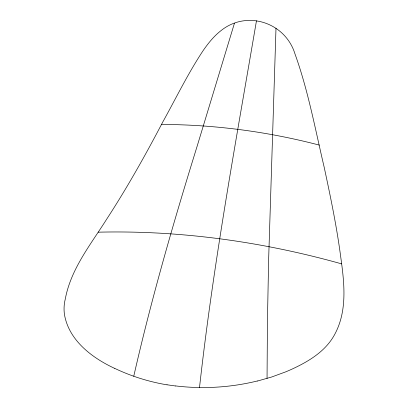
<?xml version="1.0" encoding="UTF-8"?>
<svg xmlns="http://www.w3.org/2000/svg" width="408" height="408" viewBox="0 0 408 408"><rect width="100%" height="100%" fill="white"/><g stroke="black" fill="none" stroke-linecap="round" stroke-linejoin="round"><path stroke-width="0.61" d="M267.046 378.44L267.439 321.218L268.622 260.059L275.997 28.193M199.502 387.58C213.2 264.537 235.645 142.744 256.469 20.777M133.758 376.247C151.404 298.758 173.487 222.36 197.059 146.487L234.442 23.251M257.412 381.052L271.651 377.012L285.61 371.897A173.737 166.234 -9.1 0 0 299.217 365.624C311.33 359.417 323.07 351.558 331.046 340.308A57.737 55.243 -9.1 0 0 334.886 334.065C347.728 310.131 344.214 281.923 340.614 256.127C336.651 226.231 330.505 196.687 324.181 167.219C315.246 129.321 308.219 90.709 295.004 53.989C285.432 22.537 246.947 9.761 221.065 30.585C214.083 35.98 208.483 42.927 203.459 50.128C188.195 73.012 176.195 97.869 162.848 121.875C145.483 155.076 127.112 187.772 106.672 219.183C90.734 244.484 70.864 268.892 65.28 299.059A43.105 41.244 -9.1 0 0 64.459 314.507C68.86 340.43 92.106 357.882 114.551 368.337M98.19 232.178C180.372 230.209 262.579 241.674 341.654 263.879M161.466 124.445C214.679 124.603 267.811 131.641 319.291 145.1M175.69 386.014L167.04 384.78M257.397 380.97A218.923 209.467 -9.1 0 1 175.7 385.927M167.03 384.841A194.591 186.186 -9.1 0 1 114.566 368.302"/></g></svg>
